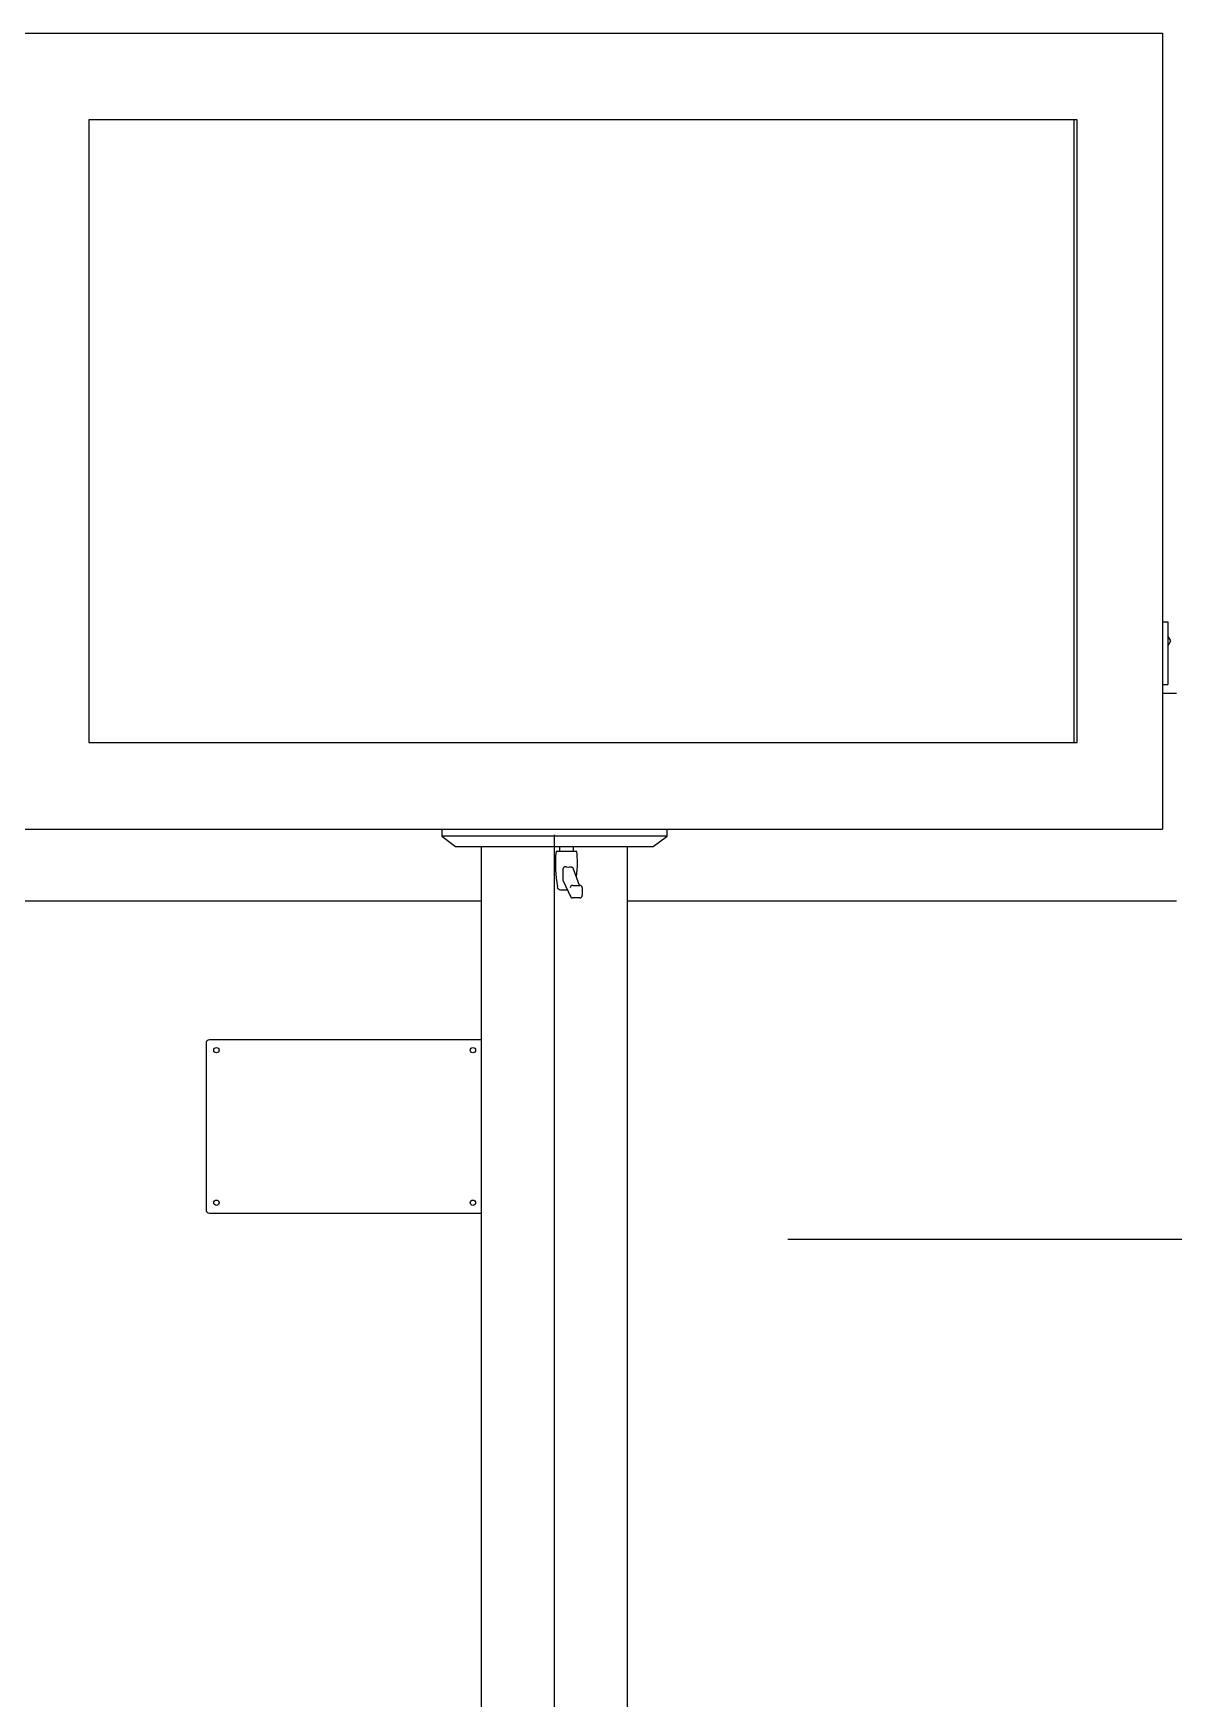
# Model space of a CAD drawing. Extents: x -681219 to -550379, y -242630 to -158199.
# Drawn here: x -624215 to -623362, y -178448 to -177204 of the extents above; entities that cross this region are included whole.
import ezdxf
from ezdxf.lldxf.tags import DXFTag

# ---------------------------------------------------------------- set-up
doc = ezdxf.new("R2010")
doc.units = 0
doc.header["$LTSCALE"] = 1000
for name, color, linetype in [('6515010_CP_L2', 7, 'CONTINUOUS'), ('6525000', 7, 'CONTINUOUS'), ('6532200', 7, 'CONTINUOUS'), ('DV1_默认层', 7, 'CONTINUOUS'), ('MYPH00711537A', 7, 'CONTINUOUS'), ('减速器', 7, 'CONTINUOUS')]:
    doc.layers.add(name, color=color, linetype=linetype)
tags = doc.linetypes.add('CENTER2', pattern=[28.575, 19.05, -3.175, 3.175, -3.175]).pattern_tags.tags
tags[10:11] = [DXFTag(74, 4), DXFTag(75, 0), DXFTag(340, '0'), DXFTag(46, 0.0), DXFTag(50, 0.0), DXFTag(44, 0.0), DXFTag(45, 0.0)]
tags[8:9] = [DXFTag(74, 4), DXFTag(75, 0), DXFTag(340, '0'), DXFTag(46, 0.0), DXFTag(50, 0.0), DXFTag(44, 0.0), DXFTag(45, 0.0)]
tags[6:7] = [DXFTag(74, 4), DXFTag(75, 0), DXFTag(340, '0'), DXFTag(46, 0.0), DXFTag(50, 0.0), DXFTag(44, 0.0), DXFTag(45, 0.0)]
tags[4:5] = [DXFTag(74, 4), DXFTag(75, 0), DXFTag(340, '0'), DXFTag(46, 0.0), DXFTag(50, 0.0), DXFTag(44, 0.0), DXFTag(45, 0.0)]

msp = doc.modelspace()

# ---------------------------------------------------------------- linework, layer by layer
at = {"layer": '6515010_CP_L2', "color": 7, "linetype": 'Continuous'}
for p, q in [((-623880.1837, -177811.4324), (-623880.1837, -178692.7124)), ((-623770.7128, -178692.7124), (-623770.7128, -177811.4324))]:
    msp.add_line(p, q, dxfattribs=at)
at = {"layer": '6525000', "color": 7, "linetype": 'Continuous'}
for p, q in [((-623909.6883, -177798.4724), (-623909.6883, -177803.6564)), ((-623741.2083, -177803.6564), (-623909.6883, -177803.6564)), ((-623909.6883, -177803.6564), (-623899.3203, -177811.4324)), ((-623751.5763, -177811.4324), (-623741.2083, -177803.6564)), ((-623741.2083, -177803.6564), (-623741.2083, -177798.4724)), ((-623899.3203, -177811.4324), (-623751.5763, -177811.4324)), ((-623808.6757, -177815.3204), (-623824.2277, -177815.3204)), ((-623821.6357, -177811.4324), (-623821.6357, -177815.3204)), ((-623811.2677, -177815.3204), (-623811.2677, -177811.4324)), ((-623819.0352, -177828.4607), (-623819.1466, -177836.1486)), ((-623806.5903, -177840.5267), (-623811.5097, -177827.6785)), ((-623823.2036, -177841.6546), (-623823.3077, -177841.6546)), ((-623818.9341, -177837.0966), (-623813.3545, -177848.8591)), ((-623811.6836, -177840.5267), (-623810.2859, -177840.5267)), ((-623810.2859, -177840.5267), (-623806.457, -177840.5267)), ((-623804.5031, -177847.962), (-623804.5031, -177842.4806)), ((-623820.749, -177843.8324), (-623815.739, -177843.8324)), ((-623810.2859, -177849.9159), (-623811.6836, -177849.9159)), ((-623806.457, -177849.9159), (-623810.2859, -177849.9159))]:
    msp.add_line(p, q, dxfattribs=at)
for centre, radius, start, end in [((-623817.2501, -177828.4548), 1.7851, 81.3421456, 180.1902099), ((-623815.0669, -177809.3085), 17.4867, 263.714586, 276.285414), ((-623820.749, -177841.2404), 2.592, 189.1949515, 270), ((-623816.8354, -177836.1238), 2.3114, 180.6159088, 204.9398742)]:
    msp.add_arc(centre, radius, start, end, dxfattribs=at)
for centre, major_axis, ratio, start_param, end_param in [((-623811.7566, -177842.4707), (1.1159, 1.6222), 0.960017777, 0.583657289, 2.154453616), ((-623806.457, -177842.4707), (0, 1.944), 0.984807753, 4.71238898, 6.283185307), ((-623811.6238, -177847.9719), (1.0492, 1.6589), 0.965999916, 2.119224099, 3.690020426), ((-623806.457, -177847.9719), (0, 1.944), 0.984807753, 3.141592654, 4.71238898)]:
    msp.add_ellipse(centre, major_axis=major_axis, ratio=ratio, start_param=start_param, end_param=end_param, dxfattribs=at)
for points in [[(-623824.2277, -177815.3204), (-623825.0799, -177824.3025), (-623824.7289, -177833.0743), (-623823.1746, -177841.6356)], [(-623808.8126, -177834.1122), (-623808.044, -177826.614), (-623807.9984, -177820.35), (-623808.6757, -177815.3204)]]:
    msp.add_open_spline(points, degree=3, dxfattribs=at)
msp.add_open_spline([(-623813.1525, -177826.69), (-623813.0332, -177826.6762), (-623812.9159, -177826.6744), (-623812.6854, -177826.6945), (-623812.5709, -177826.7169), (-623812.3527, -177826.7859), (-623812.2494, -177826.832), (-623812.054, -177826.9488), (-623811.9614, -177827.0202), (-623811.7217, -177827.2565), (-623811.5954, -177827.4543), (-623811.5109, -177827.6753)], degree=3, knots=[0, 0, 0, 0, 0.125, 0.125, 0.25, 0.25, 0.375, 0.375, 0.5, 0.5, 0.7389266966, 0.7389266966, 0.7389266966, 0.7389266966], dxfattribs=at)
at = {"layer": '6532200', "color": 7, "linetype": 'Continuous'}
for p, q in [((-624237.3762, -177203.6084), (-623370.7612, -177203.6084)), ((-623370.7612, -177203.6084), (-623370.7612, -177798.4724)), ((-624173.5607, -177268.4084), (-624173.5607, -177733.6724)), ((-623434.5767, -177268.4084), (-624173.5607, -177268.4084)), ((-623436.8272, -177733.6724), (-623436.8272, -177268.4084)), ((-623434.5767, -177733.6724), (-623434.5767, -177268.4084)), ((-624173.5607, -177733.6724), (-623434.5767, -177733.6724)), ((-624237.3762, -177798.4724), (-623370.7612, -177798.4724))]:
    msp.add_line(p, q, dxfattribs=at)
at = {"layer": 'DV1_默认层', "color": 7, "linetype": 'CENTER2'}
msp.add_line((-623825.4483, -178786.3853), (-623825.4483, -177802.6844), dxfattribs=at)
at = {"layer": 'DV1_默认层', "color": 7, "linetype": 'CENTER2', "ltscale": 30}
msp.add_line((-623650.9859, -178104.9764), (-617783.6386, -178104.9764), dxfattribs=at)
at = {"layer": 'MYPH00711537A', "color": 7, "linetype": 'Continuous'}
for p, q in [((-624085.9305, -177958.5284), (-624085.9305, -178082.9444)), ((-623881.1625, -177955.9364), (-624083.3385, -177955.9364)), ((-624083.3385, -178085.5364), (-623881.1625, -178085.5364))]:
    msp.add_line(p, q, dxfattribs=at)
for centre in [(-624078.1545, -177963.7124), (-623886.3465, -177963.7124), (-624078.1545, -178077.7604), (-623886.3465, -178077.7604)]:
    msp.add_circle(centre, 2.0088, dxfattribs=at)
for centre, start, end in [((-624083.3385, -177958.5284), 90, 180), ((-623881.1625, -177958.5284), 67.8138016, 90), ((-624083.3385, -178082.9444), 180, 270), ((-623881.1625, -178082.9444), 270, 292.1861984)]:
    msp.add_arc(centre, 2.592, start, end, dxfattribs=at)
at = {"layer": '减速器', "color": 7, "linetype": 'Continuous'}
for p, q in [((-623370.7612, -177643.6004), (-623366.6505, -177643.6004)), ((-623366.6505, -177643.6004), (-623366.6505, -177690.2564)), ((-623364.4451, -177657.8564), (-623366.6505, -177654.0365)), ((-623366.6505, -177661.6763), (-623364.4451, -177657.8564)), ((-623370.7612, -177690.2564), (-623366.6505, -177690.2564)), ((-623370.5385, -177696.7364), (-623370.5385, -177690.2564)), ((-623370.7612, -177696.7364), (-623360.1705, -177696.7364)), ((-623880.1837, -177852.2564), (-624831.1305, -177852.2564)), ((-623360.1705, -177852.2564), (-623770.7128, -177852.2564))]:
    msp.add_line(p, q, dxfattribs=at)

doc.saveas('drawing.dxf')
